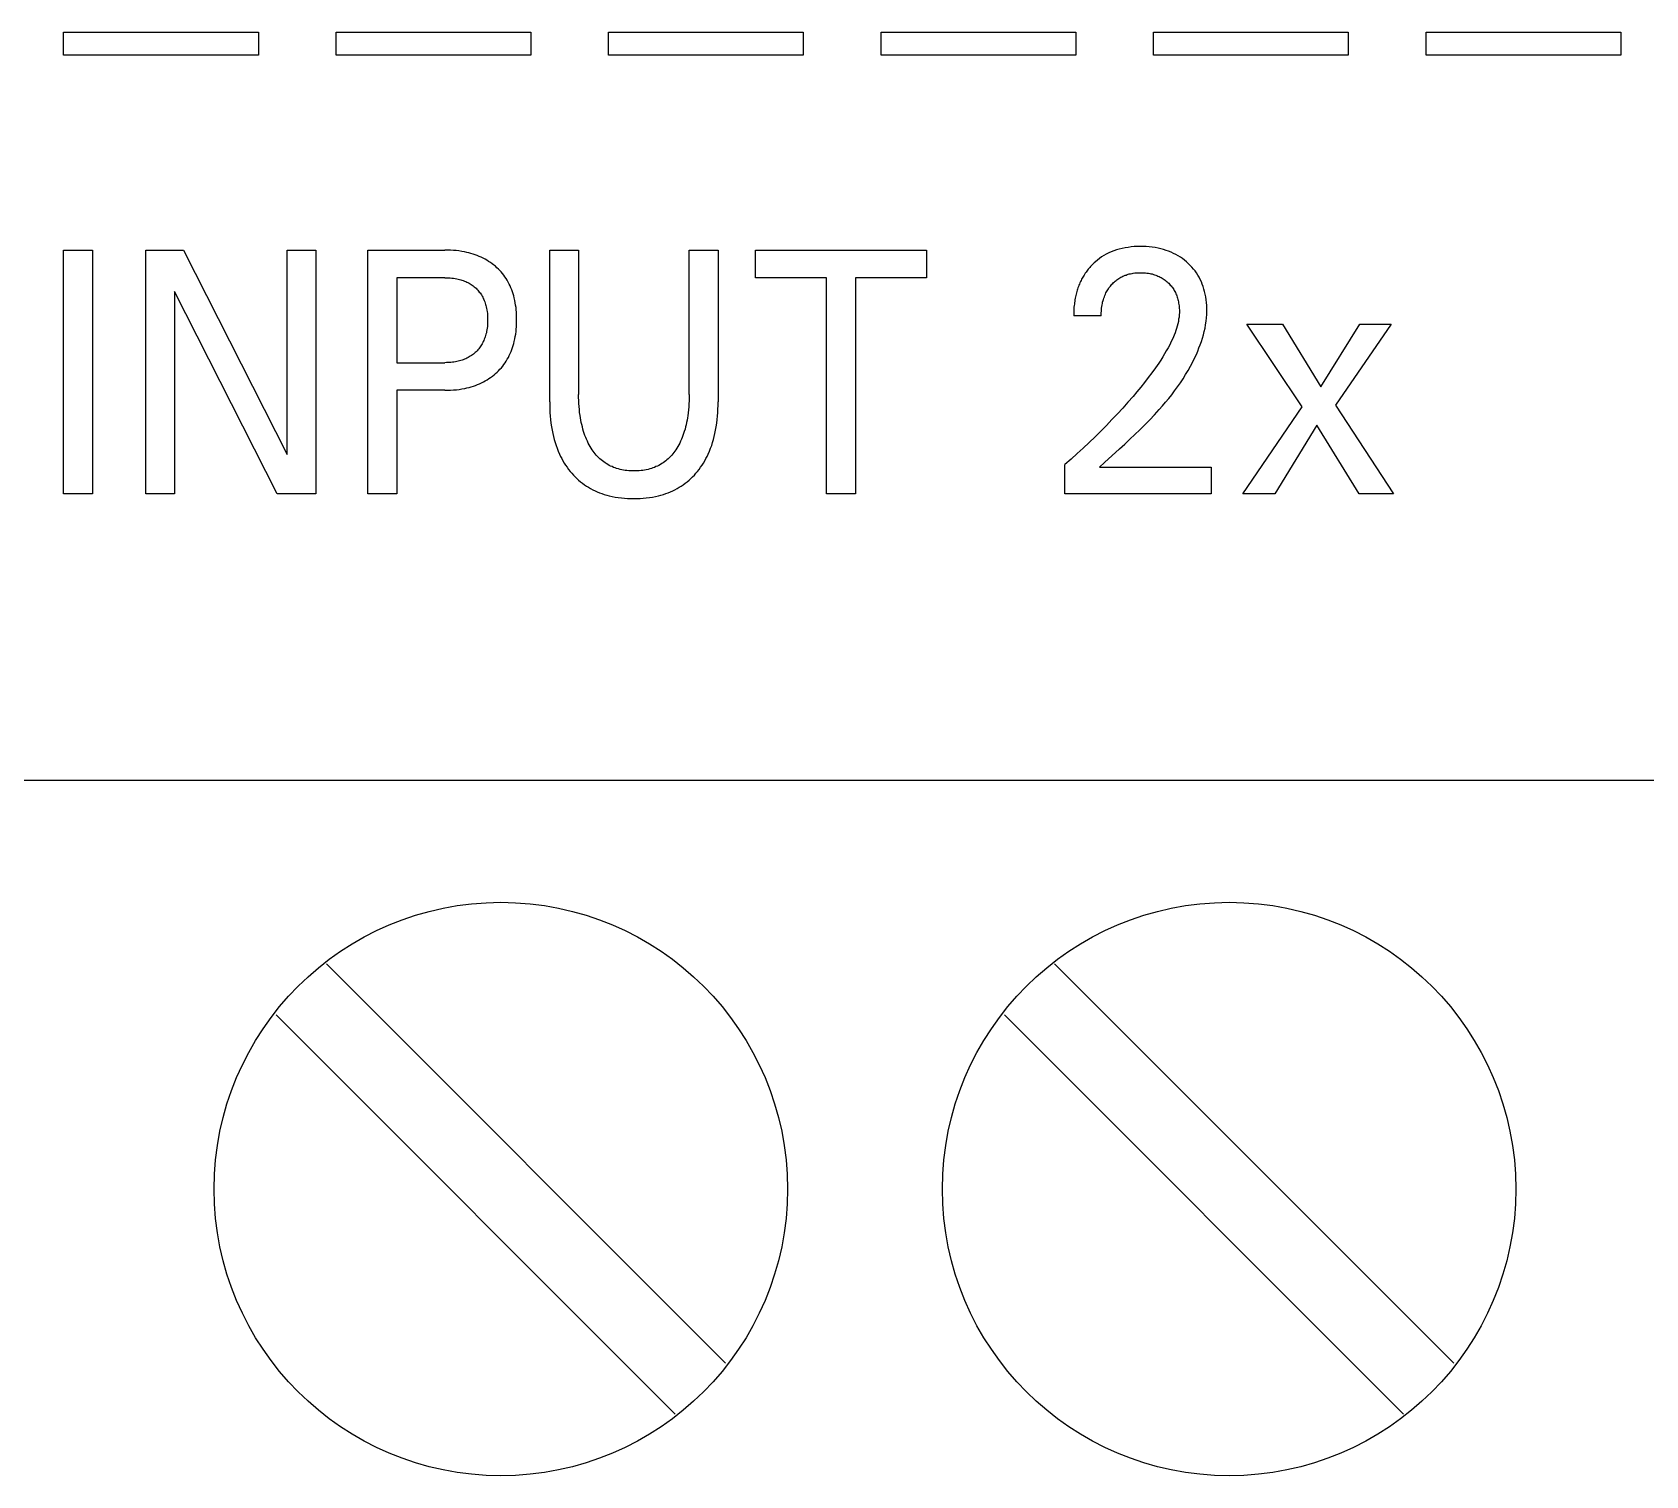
# Model space of a CAD drawing. Extents: x 0 to 420, y 0 to 297.
# Drawn here: x 145.04 to 156.3, y 177.78 to 187.85 of the extents above; entities that cross this region are included whole.
import ezdxf

# ---------------------------------------------------------------- set-up
doc = ezdxf.new("R2010")
doc.units = 0
doc.header["$LTSCALE"] = 23.1
doc.layers.add('10000_FRONT', color=7, linetype='CONTINUOUS')

msp = doc.modelspace()

# ---------------------------------------------------------------- linework, layer by layer
at = {"layer": '10000_FRONT', "color": 7, "linetype": 'CONTINUOUS'}
for p, q in [((145.262, 187.686), (145.262, 187.846)), ((145.262, 187.846), (146.621, 187.846)), ((146.621, 187.846), (146.621, 187.686)), ((147.163, 187.686), (147.163, 187.846)), ((147.163, 187.846), (148.521, 187.846)), ((148.521, 187.846), (148.521, 187.686)), ((149.064, 187.686), (149.064, 187.846)), ((149.064, 187.846), (150.422, 187.846)), ((150.422, 187.846), (150.422, 187.686)), ((150.964, 187.686), (150.964, 187.846)), ((150.964, 187.846), (152.323, 187.846)), ((152.323, 187.846), (152.323, 187.686)), ((152.865, 187.686), (152.865, 187.846)), ((152.865, 187.846), (154.223, 187.846)), ((154.223, 187.846), (154.223, 187.686)), ((154.766, 187.686), (154.766, 187.846)), ((154.766, 187.846), (156.124, 187.846)), ((156.124, 187.846), (156.124, 187.686)), ((146.621, 187.686), (145.262, 187.686)), ((148.521, 187.686), (147.163, 187.686)), ((150.422, 187.686), (149.064, 187.686)), ((152.323, 187.686), (150.964, 187.686)), ((154.223, 187.686), (152.865, 187.686)), ((156.124, 187.686), (154.766, 187.686)), ((145.262, 184.627), (145.262, 186.327)), ((145.262, 186.327), (145.464, 186.327)), ((145.464, 186.327), (145.464, 184.627)), ((145.835, 184.627), (145.835, 186.327)), ((145.835, 186.327), (146.099, 186.327)), ((146.099, 186.327), (146.821, 184.902)), ((146.821, 184.902), (146.821, 186.327)), ((146.821, 186.327), (147.022, 186.327)), ((147.022, 186.327), (147.022, 184.627)), ((147.385, 184.627), (147.385, 186.327)), ((147.385, 186.327), (147.922, 186.327)), ((147.942, 186.327), (147.922, 186.327)), ((147.962, 186.326), (147.942, 186.327)), ((147.981, 186.325), (147.962, 186.326)), ((148.001, 186.323), (147.981, 186.325)), ((148.02, 186.321), (148.001, 186.323)), ((148.04, 186.318), (148.02, 186.321)), ((148.059, 186.314), (148.04, 186.318)), ((148.074, 186.311), (148.059, 186.314)), ((148.089, 186.308), (148.074, 186.311)), ((148.104, 186.304), (148.089, 186.308)), ((148.119, 186.299), (148.104, 186.304)), ((148.133, 186.294), (148.119, 186.299)), ((148.148, 186.289), (148.133, 186.294)), ((148.162, 186.283), (148.148, 186.289)), ((148.176, 186.277), (148.162, 186.283)), ((148.189, 186.27), (148.176, 186.277)), ((148.202, 186.263), (148.189, 186.27)), ((148.214, 186.256), (148.202, 186.263)), ((148.653, 185.268), (148.653, 186.327)), ((148.653, 186.327), (148.855, 186.327)), ((148.855, 186.327), (148.855, 185.319)), ((149.626, 185.319), (149.626, 186.327)), ((149.626, 186.327), (149.827, 186.327)), ((149.827, 186.327), (149.827, 185.268)), ((150.088, 186.134), (150.088, 186.327)), ((150.088, 186.327), (151.282, 186.327)), ((151.282, 186.327), (151.282, 186.134)), ((152.488, 186.268), (152.473, 186.257)), ((152.503, 186.279), (152.488, 186.268)), ((152.519, 186.289), (152.503, 186.279)), ((152.535, 186.298), (152.519, 186.289)), ((152.552, 186.307), (152.535, 186.298)), ((152.57, 186.315), (152.552, 186.307)), ((152.588, 186.322), (152.57, 186.315)), ((152.607, 186.328), (152.588, 186.322)), ((152.626, 186.334), (152.607, 186.328)), ((152.645, 186.339), (152.626, 186.334)), ((152.666, 186.343), (152.645, 186.339)), ((152.687, 186.346), (152.666, 186.343)), ((152.708, 186.349), (152.687, 186.346)), ((152.73, 186.351), (152.708, 186.349)), ((152.751, 186.352), (152.73, 186.351)), ((152.772, 186.352), (152.751, 186.352)), ((152.793, 186.352), (152.772, 186.352)), ((152.814, 186.351), (152.793, 186.352)), ((152.835, 186.349), (152.814, 186.351)), ((152.856, 186.347), (152.835, 186.349)), ((152.876, 186.344), (152.856, 186.347)), ((152.897, 186.34), (152.876, 186.344)), ((152.915, 186.336), (152.897, 186.34)), ((152.934, 186.331), (152.915, 186.336)), ((152.952, 186.325), (152.934, 186.331)), ((152.97, 186.319), (152.952, 186.325)), ((152.988, 186.312), (152.97, 186.319)), ((153.005, 186.304), (152.988, 186.312)), ((153.021, 186.296), (153.005, 186.304)), ((153.037, 186.287), (153.021, 186.296)), ((153.053, 186.277), (153.037, 186.287)), ((153.068, 186.267), (153.053, 186.277)), ((153.082, 186.256), (153.068, 186.267)), ((148.227, 186.248), (148.214, 186.256)), ((148.239, 186.24), (148.227, 186.248)), ((148.251, 186.232), (148.239, 186.24)), ((148.262, 186.223), (148.251, 186.232)), ((148.274, 186.214), (148.262, 186.223)), ((148.284, 186.204), (148.274, 186.214)), ((148.295, 186.194), (148.284, 186.204)), ((148.305, 186.184), (148.295, 186.194)), ((148.314, 186.174), (148.305, 186.184)), ((148.323, 186.163), (148.314, 186.174)), ((148.332, 186.152), (148.323, 186.163)), ((148.341, 186.14), (148.332, 186.152)), ((152.38, 186.153), (152.376, 186.146)), ((152.385, 186.16), (152.38, 186.153)), ((152.389, 186.166), (152.385, 186.16)), ((152.394, 186.173), (152.389, 186.166)), ((152.399, 186.18), (152.394, 186.173)), ((152.404, 186.186), (152.399, 186.18)), ((152.409, 186.193), (152.404, 186.186)), ((152.414, 186.199), (152.409, 186.193)), ((152.42, 186.205), (152.414, 186.199)), ((152.425, 186.212), (152.42, 186.205)), ((152.431, 186.218), (152.425, 186.212)), ((152.436, 186.224), (152.431, 186.218)), ((152.442, 186.229), (152.436, 186.224)), ((152.451, 186.237), (152.442, 186.229)), ((152.459, 186.245), (152.451, 186.237)), ((152.473, 186.257), (152.459, 186.245)), ((152.658, 186.148), (152.666, 186.151)), ((152.666, 186.151), (152.673, 186.153)), ((152.673, 186.153), (152.681, 186.156)), ((152.681, 186.156), (152.688, 186.158)), ((152.688, 186.158), (152.696, 186.16)), ((152.696, 186.16), (152.705, 186.162)), ((152.705, 186.162), (152.715, 186.164)), ((152.715, 186.164), (152.724, 186.166)), ((152.724, 186.166), (152.734, 186.167)), ((152.734, 186.167), (152.743, 186.168)), ((152.743, 186.168), (152.753, 186.169)), ((152.753, 186.169), (152.763, 186.169)), ((152.763, 186.169), (152.772, 186.169)), ((152.772, 186.169), (152.782, 186.169)), ((152.782, 186.169), (152.791, 186.169)), ((152.791, 186.169), (152.801, 186.168)), ((152.801, 186.168), (152.81, 186.167)), ((152.81, 186.167), (152.819, 186.166)), ((152.819, 186.166), (152.829, 186.165)), ((152.829, 186.165), (152.838, 186.163)), ((152.838, 186.163), (152.847, 186.162)), ((152.847, 186.162), (152.855, 186.16)), ((152.855, 186.16), (152.864, 186.157)), ((152.864, 186.157), (152.872, 186.155)), ((152.872, 186.155), (152.88, 186.152)), ((152.88, 186.152), (152.888, 186.149)), ((152.888, 186.149), (152.896, 186.146)), ((153.096, 186.244), (153.082, 186.256)), ((153.109, 186.232), (153.096, 186.244)), ((153.121, 186.22), (153.109, 186.232)), ((153.133, 186.208), (153.121, 186.22)), ((153.144, 186.194), (153.133, 186.208)), ((153.155, 186.181), (153.144, 186.194)), ((153.165, 186.167), (153.155, 186.181)), ((153.174, 186.152), (153.165, 186.167)), ((153.183, 186.137), (153.174, 186.152)), ((146.037, 186.037), (146.037, 184.627)), ((146.751, 184.627), (146.037, 186.037)), ((147.587, 186.134), (147.587, 185.541)), ((147.922, 186.134), (147.587, 186.134)), ((147.922, 186.134), (147.934, 186.134)), ((147.934, 186.134), (147.946, 186.134)), ((147.946, 186.134), (147.958, 186.133)), ((147.958, 186.133), (147.97, 186.132)), ((147.97, 186.132), (147.982, 186.13)), ((147.982, 186.13), (147.993, 186.129)), ((147.993, 186.129), (148.005, 186.127)), ((148.005, 186.127), (148.014, 186.125)), ((148.014, 186.125), (148.023, 186.122)), ((148.023, 186.122), (148.032, 186.12)), ((148.032, 186.12), (148.041, 186.117)), ((148.041, 186.117), (148.05, 186.114)), ((148.05, 186.114), (148.058, 186.111)), ((148.058, 186.111), (148.067, 186.108)), ((148.067, 186.108), (148.075, 186.104)), ((148.075, 186.104), (148.083, 186.1)), ((148.083, 186.1), (148.091, 186.096)), ((148.091, 186.096), (148.098, 186.091)), ((148.098, 186.091), (148.106, 186.087)), ((148.106, 186.087), (148.113, 186.082)), ((148.113, 186.082), (148.12, 186.077)), ((148.12, 186.077), (148.127, 186.071)), ((148.127, 186.071), (148.133, 186.066)), ((148.133, 186.066), (148.139, 186.06)), ((148.139, 186.06), (148.145, 186.054)), ((148.145, 186.054), (148.151, 186.048)), ((148.151, 186.048), (148.157, 186.041)), ((148.157, 186.041), (148.162, 186.034)), ((148.349, 186.128), (148.341, 186.14)), ((148.356, 186.116), (148.349, 186.128)), ((148.364, 186.103), (148.356, 186.116)), ((148.371, 186.09), (148.364, 186.103)), ((148.377, 186.077), (148.371, 186.09)), ((148.383, 186.063), (148.377, 186.077)), ((148.388, 186.049), (148.383, 186.063)), ((148.393, 186.035), (148.388, 186.049)), ((148.398, 186.021), (148.393, 186.035)), ((150.584, 186.134), (150.088, 186.134)), ((150.584, 184.627), (150.584, 186.134)), ((150.786, 186.134), (150.786, 184.627)), ((151.282, 186.134), (150.786, 186.134)), ((152.33, 186.038), (152.327, 186.029)), ((152.332, 186.047), (152.33, 186.038)), ((152.335, 186.055), (152.332, 186.047)), ((152.338, 186.064), (152.335, 186.055)), ((152.341, 186.073), (152.338, 186.064)), ((152.344, 186.081), (152.341, 186.073)), ((152.348, 186.09), (152.344, 186.081)), ((152.351, 186.098), (152.348, 186.09)), ((152.355, 186.107), (152.351, 186.098)), ((152.359, 186.115), (152.355, 186.107)), ((152.363, 186.123), (152.359, 186.115)), ((152.368, 186.131), (152.363, 186.123)), ((152.372, 186.139), (152.368, 186.131)), ((152.376, 186.146), (152.372, 186.139)), ((152.533, 186.028), (152.537, 186.035)), ((152.537, 186.035), (152.541, 186.042)), ((152.541, 186.042), (152.545, 186.049)), ((152.545, 186.049), (152.55, 186.056)), ((152.55, 186.056), (152.554, 186.063)), ((152.554, 186.063), (152.559, 186.07)), ((152.559, 186.07), (152.564, 186.076)), ((152.564, 186.076), (152.569, 186.082)), ((152.569, 186.082), (152.575, 186.088)), ((152.575, 186.088), (152.58, 186.094)), ((152.58, 186.094), (152.586, 186.1)), ((152.586, 186.1), (152.592, 186.105)), ((152.592, 186.105), (152.598, 186.11)), ((152.598, 186.11), (152.604, 186.115)), ((152.604, 186.115), (152.61, 186.12)), ((152.61, 186.12), (152.617, 186.125)), ((152.617, 186.125), (152.623, 186.129)), ((152.623, 186.129), (152.63, 186.133)), ((152.63, 186.133), (152.637, 186.137)), ((152.637, 186.137), (152.644, 186.141)), ((152.644, 186.141), (152.651, 186.144)), ((152.651, 186.144), (152.658, 186.148)), ((152.896, 186.146), (152.904, 186.142)), ((152.904, 186.142), (152.911, 186.139)), ((152.911, 186.139), (152.919, 186.135)), ((152.919, 186.135), (152.926, 186.131)), ((152.926, 186.131), (152.933, 186.126)), ((152.933, 186.126), (152.94, 186.121)), ((152.94, 186.121), (152.946, 186.117)), ((152.946, 186.117), (152.953, 186.111)), ((152.953, 186.111), (152.959, 186.106)), ((152.959, 186.106), (152.965, 186.1)), ((152.965, 186.1), (152.971, 186.095)), ((152.971, 186.095), (152.977, 186.089)), ((152.977, 186.089), (152.982, 186.083)), ((152.982, 186.083), (152.987, 186.077)), ((152.987, 186.077), (152.992, 186.071)), ((152.992, 186.071), (152.997, 186.065)), ((152.997, 186.065), (153.001, 186.058)), ((153.001, 186.058), (153.006, 186.051)), ((153.006, 186.051), (153.01, 186.045)), ((153.01, 186.045), (153.013, 186.037)), ((153.013, 186.037), (153.017, 186.03)), ((153.191, 186.121), (153.183, 186.137)), ((153.199, 186.105), (153.191, 186.121)), ((153.205, 186.089), (153.199, 186.105)), ((153.211, 186.072), (153.205, 186.089)), ((153.216, 186.055), (153.211, 186.072)), ((153.221, 186.038), (153.216, 186.055)), ((153.226, 186.019), (153.221, 186.038)), ((148.162, 186.034), (148.167, 186.028)), ((148.167, 186.028), (148.172, 186.021)), ((148.172, 186.021), (148.177, 186.014)), ((148.177, 186.014), (148.181, 186.006)), ((148.181, 186.006), (148.186, 185.998)), ((148.186, 185.998), (148.19, 185.99)), ((148.19, 185.99), (148.194, 185.982)), ((148.194, 185.982), (148.197, 185.974)), ((148.197, 185.974), (148.2, 185.966)), ((148.2, 185.966), (148.203, 185.957)), ((148.203, 185.957), (148.206, 185.948)), ((148.206, 185.948), (148.208, 185.94)), ((148.208, 185.94), (148.21, 185.931)), ((148.21, 185.931), (148.213, 185.92)), ((148.402, 186.007), (148.398, 186.021)), ((148.406, 185.993), (148.402, 186.007)), ((148.41, 185.976), (148.406, 185.993)), ((148.413, 185.96), (148.41, 185.976)), ((148.415, 185.943), (148.413, 185.96)), ((148.418, 185.926), (148.415, 185.943)), ((148.419, 185.91), (148.418, 185.926)), ((152.311, 185.94), (152.31, 185.929)), ((152.31, 185.929), (152.31, 185.919)), ((152.313, 185.95), (152.311, 185.94)), ((152.314, 185.96), (152.313, 185.95)), ((152.315, 185.97), (152.314, 185.96)), ((152.317, 185.98), (152.315, 185.97)), ((152.319, 185.991), (152.317, 185.98)), ((152.321, 186.001), (152.319, 185.991)), ((152.323, 186.011), (152.321, 186.001)), ((152.325, 186.02), (152.323, 186.011)), ((152.327, 186.029), (152.325, 186.02)), ((152.503, 185.922), (152.504, 185.933)), ((152.504, 185.933), (152.506, 185.944)), ((152.506, 185.944), (152.508, 185.955)), ((152.508, 185.955), (152.51, 185.964)), ((152.51, 185.964), (152.513, 185.974)), ((152.513, 185.974), (152.515, 185.983)), ((152.515, 185.983), (152.518, 185.992)), ((152.518, 185.992), (152.522, 186.001)), ((152.522, 186.001), (152.525, 186.01)), ((152.525, 186.01), (152.529, 186.019)), ((152.529, 186.019), (152.533, 186.028)), ((153.017, 186.03), (153.021, 186.022)), ((153.021, 186.022), (153.024, 186.015)), ((153.024, 186.015), (153.027, 186.007)), ((153.027, 186.007), (153.029, 185.999)), ((153.029, 185.999), (153.032, 185.991)), ((153.032, 185.991), (153.034, 185.983)), ((153.034, 185.983), (153.036, 185.975)), ((153.036, 185.975), (153.038, 185.966)), ((153.038, 185.966), (153.04, 185.957)), ((153.04, 185.957), (153.041, 185.948)), ((153.041, 185.948), (153.043, 185.938)), ((153.043, 185.938), (153.044, 185.929)), ((153.044, 185.929), (153.044, 185.92)), ((153.229, 186), (153.226, 186.019)), ((153.232, 185.98), (153.229, 186)), ((153.234, 185.961), (153.232, 185.98)), ((153.236, 185.941), (153.234, 185.961)), ((153.237, 185.921), (153.236, 185.941)), ((148.213, 185.92), (148.215, 185.909)), ((148.215, 185.909), (148.217, 185.897)), ((148.217, 185.897), (148.218, 185.886)), ((148.218, 185.886), (148.219, 185.875)), ((148.219, 185.875), (148.22, 185.863)), ((148.22, 185.817), (148.219, 185.806)), ((148.22, 185.863), (148.22, 185.852)), ((148.22, 185.852), (148.22, 185.84)), ((148.22, 185.84), (148.22, 185.829)), ((148.22, 185.829), (148.22, 185.817)), ((148.421, 185.893), (148.419, 185.91)), ((148.422, 185.876), (148.421, 185.893)), ((148.422, 185.859), (148.422, 185.876)), ((148.422, 185.843), (148.422, 185.859)), ((148.422, 185.826), (148.422, 185.843)), ((148.422, 185.809), (148.422, 185.826)), ((152.309, 185.899), (152.308, 185.888)), ((152.308, 185.888), (152.308, 185.878)), ((152.308, 185.878), (152.308, 185.868)), ((152.5, 185.868), (152.308, 185.868)), ((152.31, 185.919), (152.309, 185.909)), ((152.309, 185.909), (152.309, 185.899)), ((152.5, 185.89), (152.501, 185.9)), ((152.5, 185.879), (152.5, 185.89)), ((152.5, 185.868), (152.5, 185.879)), ((152.501, 185.9), (152.502, 185.911)), ((152.502, 185.911), (152.503, 185.922)), ((153.034, 185.812), (153.03, 185.796)), ((153.038, 185.828), (153.034, 185.812)), ((153.04, 185.844), (153.038, 185.828)), ((153.043, 185.86), (153.04, 185.844)), ((153.044, 185.876), (153.043, 185.86)), ((153.044, 185.92), (153.045, 185.911)), ((153.045, 185.892), (153.044, 185.876)), ((153.045, 185.911), (153.045, 185.901)), ((153.045, 185.901), (153.045, 185.892)), ((153.228, 185.806), (153.232, 185.83)), ((153.232, 185.83), (153.234, 185.854)), ((153.234, 185.854), (153.236, 185.878)), ((153.236, 185.878), (153.237, 185.902)), ((153.237, 185.902), (153.237, 185.921)), ((153.902, 185.233), (153.516, 185.811)), ((153.516, 185.811), (153.765, 185.811)), ((153.765, 185.811), (154.032, 185.374)), ((154.032, 185.374), (154.304, 185.811)), ((154.522, 185.811), (154.135, 185.244)), ((154.304, 185.811), (154.522, 185.811)), ((148.197, 185.705), (148.194, 185.697)), ((148.201, 185.714), (148.197, 185.705)), ((148.203, 185.722), (148.201, 185.714)), ((148.206, 185.731), (148.203, 185.722)), ((148.208, 185.74), (148.206, 185.731)), ((148.211, 185.749), (148.208, 185.74)), ((148.213, 185.76), (148.211, 185.749)), ((148.215, 185.771), (148.213, 185.76)), ((148.217, 185.783), (148.215, 185.771)), ((148.218, 185.794), (148.217, 185.783)), ((148.219, 185.806), (148.218, 185.794)), ((148.406, 185.69), (148.41, 185.707)), ((148.41, 185.707), (148.413, 185.724)), ((148.413, 185.724), (148.416, 185.741)), ((148.416, 185.741), (148.418, 185.758)), ((148.418, 185.758), (148.42, 185.774)), ((148.42, 185.774), (148.421, 185.791)), ((148.421, 185.791), (148.422, 185.809)), ((152.999, 185.711), (152.989, 185.689)), ((153.009, 185.734), (152.999, 185.711)), ((153.015, 185.75), (153.009, 185.734)), ((153.02, 185.765), (153.015, 185.75)), ((153.025, 185.78), (153.02, 185.765)), ((153.03, 185.796), (153.025, 185.78)), ((153.199, 185.689), (153.206, 185.712)), ((153.206, 185.712), (153.213, 185.736)), ((153.213, 185.736), (153.219, 185.759)), ((153.219, 185.759), (153.224, 185.783)), ((153.224, 185.783), (153.228, 185.806)), ((148.099, 185.586), (148.092, 185.581)), ((148.107, 185.591), (148.099, 185.586)), ((148.114, 185.596), (148.107, 185.591)), ((148.121, 185.601), (148.114, 185.596)), ((148.128, 185.607), (148.121, 185.601)), ((148.134, 185.613), (148.128, 185.607)), ((148.14, 185.618), (148.134, 185.613)), ((148.146, 185.625), (148.14, 185.618)), ((148.152, 185.631), (148.146, 185.625)), ((148.158, 185.637), (148.152, 185.631)), ((148.163, 185.644), (148.158, 185.637)), ((148.168, 185.651), (148.163, 185.644)), ((148.173, 185.658), (148.168, 185.651)), ((148.178, 185.665), (148.173, 185.658)), ((148.182, 185.673), (148.178, 185.665)), ((148.186, 185.681), (148.182, 185.673)), ((148.19, 185.689), (148.186, 185.681)), ((148.194, 185.697), (148.19, 185.689)), ((148.365, 185.578), (148.371, 185.591)), ((148.371, 185.591), (148.378, 185.605)), ((148.378, 185.605), (148.384, 185.619)), ((148.384, 185.619), (148.389, 185.633)), ((148.389, 185.633), (148.394, 185.647)), ((148.394, 185.647), (148.398, 185.661)), ((148.398, 185.661), (148.402, 185.676)), ((148.402, 185.676), (148.406, 185.69)), ((152.942, 185.602), (152.929, 185.581)), ((152.954, 185.623), (152.942, 185.602)), ((152.967, 185.645), (152.954, 185.623)), ((152.978, 185.667), (152.967, 185.645)), ((152.989, 185.689), (152.978, 185.667)), ((153.154, 185.577), (153.164, 185.599)), ((153.164, 185.599), (153.173, 185.621)), ((153.173, 185.621), (153.182, 185.644)), ((153.182, 185.644), (153.191, 185.667)), ((153.191, 185.667), (153.199, 185.689)), ((147.587, 185.541), (147.922, 185.541)), ((147.933, 185.542), (147.922, 185.541)), ((147.943, 185.542), (147.933, 185.542)), ((147.954, 185.542), (147.943, 185.542)), ((147.964, 185.543), (147.954, 185.542)), ((147.975, 185.544), (147.964, 185.543)), ((147.985, 185.546), (147.975, 185.544)), ((147.995, 185.547), (147.985, 185.546)), ((148.006, 185.549), (147.995, 185.547)), ((148.015, 185.551), (148.006, 185.549)), ((148.024, 185.554), (148.015, 185.551)), ((148.033, 185.556), (148.024, 185.554)), ((148.042, 185.559), (148.033, 185.556)), ((148.05, 185.562), (148.042, 185.559)), ((148.059, 185.565), (148.05, 185.562)), ((148.068, 185.569), (148.059, 185.565)), ((148.076, 185.573), (148.068, 185.569)), ((148.084, 185.577), (148.076, 185.573)), ((148.092, 185.581), (148.084, 185.577)), ((148.276, 185.466), (148.286, 185.475)), ((148.286, 185.475), (148.296, 185.485)), ((148.296, 185.485), (148.306, 185.496)), ((148.306, 185.496), (148.316, 185.506)), ((148.316, 185.506), (148.325, 185.517)), ((148.325, 185.517), (148.334, 185.529)), ((148.334, 185.529), (148.342, 185.541)), ((148.342, 185.541), (148.35, 185.552)), ((148.35, 185.552), (148.357, 185.565)), ((148.357, 185.565), (148.365, 185.578)), ((152.878, 185.505), (152.853, 185.471)), ((152.901, 185.539), (152.878, 185.505)), ((152.915, 185.56), (152.901, 185.539)), ((152.929, 185.581), (152.915, 185.56)), ((153.089, 185.458), (153.106, 185.487)), ((153.106, 185.487), (153.123, 185.516)), ((153.123, 185.516), (153.139, 185.547)), ((153.139, 185.547), (153.154, 185.577)), ((148.041, 185.358), (148.06, 185.362)), ((148.06, 185.362), (148.076, 185.365)), ((148.076, 185.365), (148.091, 185.369)), ((148.091, 185.369), (148.106, 185.373)), ((148.106, 185.373), (148.121, 185.377)), ((148.121, 185.377), (148.135, 185.383)), ((148.135, 185.383), (148.15, 185.388)), ((148.15, 185.388), (148.164, 185.394)), ((148.164, 185.394), (148.178, 185.401)), ((148.178, 185.401), (148.191, 185.407)), ((148.191, 185.407), (148.204, 185.414)), ((148.204, 185.414), (148.217, 185.422)), ((148.217, 185.422), (148.229, 185.43)), ((148.229, 185.43), (148.241, 185.438)), ((148.241, 185.438), (148.253, 185.447)), ((148.253, 185.447), (148.265, 185.456)), ((148.265, 185.456), (148.276, 185.466)), ((152.776, 185.371), (152.749, 185.339)), ((152.802, 185.404), (152.776, 185.371)), ((152.828, 185.437), (152.802, 185.404)), ((152.853, 185.471), (152.828, 185.437)), ((153.012, 185.345), (153.032, 185.373)), ((153.032, 185.373), (153.052, 185.401)), ((153.052, 185.401), (153.071, 185.429)), ((153.071, 185.429), (153.089, 185.458)), ((147.587, 185.349), (147.587, 184.627)), ((147.922, 185.349), (147.587, 185.349)), ((147.922, 185.349), (147.942, 185.349)), ((147.942, 185.349), (147.962, 185.35)), ((147.962, 185.35), (147.982, 185.351)), ((147.982, 185.351), (148.002, 185.353)), ((148.002, 185.353), (148.021, 185.355)), ((148.021, 185.355), (148.041, 185.358)), ((148.653, 185.268), (148.653, 185.243)), ((148.855, 185.298), (148.855, 185.319)), ((148.856, 185.277), (148.855, 185.298)), ((148.857, 185.256), (148.856, 185.277)), ((148.858, 185.235), (148.857, 185.256)), ((149.624, 185.255), (149.623, 185.234)), ((149.625, 185.276), (149.624, 185.255)), ((149.626, 185.297), (149.625, 185.276)), ((149.626, 185.319), (149.626, 185.297)), ((149.827, 185.243), (149.827, 185.268)), ((152.686, 185.265), (152.65, 185.224)), ((152.722, 185.306), (152.686, 185.265)), ((152.749, 185.339), (152.722, 185.306)), ((152.927, 185.24), (152.949, 185.266)), ((152.949, 185.266), (152.971, 185.292)), ((152.971, 185.292), (152.992, 185.318)), ((152.992, 185.318), (153.012, 185.345)), ((148.653, 185.243), (148.654, 185.218)), ((148.654, 185.218), (148.655, 185.193)), ((148.655, 185.193), (148.657, 185.168)), ((148.657, 185.168), (148.659, 185.144)), ((148.659, 185.144), (148.662, 185.119)), ((148.86, 185.214), (148.858, 185.235)), ((148.862, 185.193), (148.86, 185.214)), ((148.865, 185.172), (148.862, 185.193)), ((148.868, 185.156), (148.865, 185.172)), ((148.87, 185.14), (148.868, 185.156)), ((148.873, 185.124), (148.87, 185.14)), ((149.611, 185.14), (149.608, 185.124)), ((149.614, 185.156), (149.611, 185.14)), ((149.616, 185.171), (149.614, 185.156)), ((149.619, 185.192), (149.616, 185.171)), ((149.621, 185.213), (149.619, 185.192)), ((149.623, 185.234), (149.621, 185.213)), ((149.818, 185.119), (149.821, 185.144)), ((149.821, 185.144), (149.823, 185.168)), ((149.823, 185.168), (149.825, 185.193)), ((149.825, 185.193), (149.826, 185.218)), ((149.826, 185.218), (149.827, 185.243)), ((152.575, 185.144), (152.536, 185.103)), ((152.613, 185.184), (152.575, 185.144)), ((152.65, 185.224), (152.613, 185.184)), ((152.804, 185.108), (152.838, 185.143)), ((152.838, 185.143), (152.871, 185.178)), ((152.871, 185.178), (152.904, 185.214)), ((152.904, 185.214), (152.927, 185.24)), ((153.487, 184.627), (153.902, 185.233)), ((154.135, 185.244), (154.539, 184.627)), ((148.662, 185.119), (148.666, 185.094)), ((148.666, 185.094), (148.67, 185.07)), ((148.67, 185.07), (148.674, 185.048)), ((148.674, 185.048), (148.679, 185.027)), ((148.679, 185.027), (148.685, 185.006)), ((148.877, 185.109), (148.873, 185.124)), ((148.881, 185.093), (148.877, 185.109)), ((148.885, 185.078), (148.881, 185.093)), ((148.889, 185.062), (148.885, 185.078)), ((148.894, 185.047), (148.889, 185.062)), ((148.899, 185.034), (148.894, 185.047)), ((148.904, 185.02), (148.899, 185.034)), ((149.582, 185.033), (149.577, 185.02)), ((149.587, 185.047), (149.582, 185.033)), ((149.592, 185.062), (149.587, 185.047)), ((149.597, 185.077), (149.592, 185.062)), ((149.601, 185.093), (149.597, 185.077)), ((149.604, 185.108), (149.601, 185.093)), ((149.608, 185.124), (149.604, 185.108)), ((149.795, 185.006), (149.801, 185.027)), ((149.801, 185.027), (149.806, 185.048)), ((149.806, 185.048), (149.81, 185.07)), ((149.81, 185.07), (149.814, 185.094)), ((149.814, 185.094), (149.818, 185.119)), ((152.457, 185.024), (152.417, 184.985)), ((152.497, 185.064), (152.457, 185.024)), ((152.536, 185.103), (152.497, 185.064)), ((152.699, 185.007), (152.734, 185.041)), ((152.734, 185.041), (152.769, 185.074)), ((152.769, 185.074), (152.804, 185.108)), ((154.003, 185.106), (153.71, 184.627)), ((154.299, 184.627), (154.003, 185.106)), ((148.685, 185.006), (148.691, 184.985)), ((148.691, 184.985), (148.697, 184.964)), ((148.697, 184.964), (148.705, 184.944)), ((148.705, 184.944), (148.713, 184.924)), ((148.713, 184.924), (148.721, 184.904)), ((148.91, 185.007), (148.904, 185.02)), ((148.916, 184.994), (148.91, 185.007)), ((148.922, 184.981), (148.916, 184.994)), ((148.929, 184.969), (148.922, 184.981)), ((148.936, 184.956), (148.929, 184.969)), ((148.943, 184.944), (148.936, 184.956)), ((148.95, 184.934), (148.943, 184.944)), ((148.957, 184.924), (148.95, 184.934)), ((148.964, 184.915), (148.957, 184.924)), ((148.971, 184.906), (148.964, 184.915)), ((149.519, 184.915), (149.511, 184.906)), ((149.526, 184.924), (149.519, 184.915)), ((149.532, 184.934), (149.526, 184.924)), ((149.539, 184.944), (149.532, 184.934)), ((149.546, 184.956), (149.539, 184.944)), ((149.553, 184.968), (149.546, 184.956)), ((149.56, 184.981), (149.553, 184.968)), ((149.566, 184.994), (149.56, 184.981)), ((149.572, 185.007), (149.566, 184.994)), ((149.577, 185.02), (149.572, 185.007)), ((149.759, 184.904), (149.767, 184.924)), ((149.767, 184.924), (149.775, 184.944)), ((149.775, 184.944), (149.783, 184.964)), ((149.783, 184.964), (149.789, 184.985)), ((149.789, 184.985), (149.795, 185.006)), ((152.375, 184.946), (152.333, 184.907)), ((152.417, 184.985), (152.375, 184.946)), ((152.523, 184.845), (152.628, 184.941)), ((152.628, 184.941), (152.664, 184.974)), ((152.664, 184.974), (152.699, 185.007)), ((148.721, 184.904), (148.729, 184.888)), ((148.729, 184.888), (148.737, 184.872)), ((148.737, 184.872), (148.745, 184.856)), ((148.745, 184.856), (148.754, 184.841)), ((148.754, 184.841), (148.764, 184.826)), ((148.764, 184.826), (148.774, 184.812)), ((148.774, 184.812), (148.784, 184.797)), ((148.784, 184.797), (148.795, 184.783)), ((148.978, 184.897), (148.971, 184.906)), ((148.986, 184.888), (148.978, 184.897)), ((148.994, 184.88), (148.986, 184.888)), ((149.003, 184.871), (148.994, 184.88)), ((149.012, 184.864), (149.003, 184.871)), ((149.021, 184.856), (149.012, 184.864)), ((149.03, 184.849), (149.021, 184.856)), ((149.039, 184.843), (149.03, 184.849)), ((149.048, 184.837), (149.039, 184.843)), ((149.058, 184.831), (149.048, 184.837)), ((149.068, 184.825), (149.058, 184.831)), ((149.078, 184.82), (149.068, 184.825)), ((149.088, 184.816), (149.078, 184.82)), ((149.099, 184.811), (149.088, 184.816)), ((149.109, 184.807), (149.099, 184.811)), ((149.12, 184.804), (149.109, 184.807)), ((149.132, 184.8), (149.12, 184.804)), ((149.144, 184.797), (149.132, 184.8)), ((149.351, 184.8), (149.339, 184.797)), ((149.363, 184.804), (149.351, 184.8)), ((149.373, 184.807), (149.363, 184.804)), ((149.384, 184.811), (149.373, 184.807)), ((149.394, 184.816), (149.384, 184.811)), ((149.405, 184.82), (149.394, 184.816)), ((149.415, 184.825), (149.405, 184.82)), ((149.425, 184.831), (149.415, 184.825)), ((149.434, 184.837), (149.425, 184.831)), ((149.444, 184.843), (149.434, 184.837)), ((149.453, 184.849), (149.444, 184.843)), ((149.462, 184.856), (149.453, 184.849)), ((149.471, 184.864), (149.462, 184.856)), ((149.48, 184.871), (149.471, 184.864)), ((149.488, 184.88), (149.48, 184.871)), ((149.496, 184.888), (149.488, 184.88)), ((149.504, 184.897), (149.496, 184.888)), ((149.511, 184.906), (149.504, 184.897)), ((149.685, 184.783), (149.696, 184.797)), ((149.696, 184.797), (149.706, 184.812)), ((149.706, 184.812), (149.716, 184.826)), ((149.716, 184.826), (149.726, 184.841)), ((149.726, 184.841), (149.735, 184.856)), ((149.735, 184.856), (149.743, 184.872)), ((149.743, 184.872), (149.751, 184.888)), ((149.751, 184.888), (149.759, 184.904)), ((152.29, 184.868), (152.247, 184.831)), ((152.247, 184.627), (152.247, 184.831)), ((152.333, 184.907), (152.29, 184.868)), ((152.488, 184.813), (152.523, 184.845)), ((152.488, 184.813), (153.267, 184.813)), ((153.267, 184.813), (153.267, 184.627)), ((148.795, 184.783), (148.807, 184.77)), ((148.807, 184.77), (148.818, 184.757)), ((148.818, 184.757), (148.83, 184.745)), ((148.83, 184.745), (148.842, 184.733)), ((148.842, 184.733), (148.855, 184.722)), ((148.855, 184.722), (148.868, 184.711)), ((148.868, 184.711), (148.881, 184.7)), ((148.881, 184.7), (148.895, 184.69)), ((148.895, 184.69), (148.909, 184.681)), ((149.156, 184.794), (149.144, 184.797)), ((149.168, 184.792), (149.156, 184.794)), ((149.18, 184.79), (149.168, 184.792)), ((149.192, 184.789), (149.18, 184.79)), ((149.204, 184.787), (149.192, 184.789)), ((149.216, 184.787), (149.204, 184.787)), ((149.229, 184.786), (149.216, 184.787)), ((149.241, 184.786), (149.229, 184.786)), ((149.253, 184.786), (149.241, 184.786)), ((149.266, 184.787), (149.253, 184.786)), ((149.278, 184.787), (149.266, 184.787)), ((149.29, 184.789), (149.278, 184.787)), ((149.303, 184.79), (149.29, 184.789)), ((149.315, 184.792), (149.303, 184.79)), ((149.327, 184.794), (149.315, 184.792)), ((149.339, 184.797), (149.327, 184.794)), ((149.571, 184.681), (149.585, 184.69)), ((149.585, 184.69), (149.599, 184.7)), ((149.599, 184.7), (149.613, 184.711)), ((149.613, 184.711), (149.625, 184.722)), ((149.625, 184.722), (149.638, 184.733)), ((149.638, 184.733), (149.65, 184.745)), ((149.65, 184.745), (149.662, 184.757)), ((149.662, 184.757), (149.673, 184.77)), ((149.673, 184.77), (149.685, 184.783)), ((145.464, 184.627), (145.262, 184.627)), ((146.037, 184.627), (145.835, 184.627)), ((147.022, 184.627), (146.751, 184.627)), ((147.587, 184.627), (147.385, 184.627)), ((148.909, 184.681), (148.923, 184.672)), ((148.923, 184.672), (148.938, 184.663)), ((148.938, 184.663), (148.953, 184.655)), ((148.953, 184.655), (148.969, 184.647)), ((148.969, 184.647), (148.985, 184.64)), ((148.985, 184.64), (149.001, 184.634)), ((149.001, 184.634), (149.017, 184.628)), ((149.017, 184.628), (149.034, 184.622)), ((149.034, 184.622), (149.051, 184.617)), ((149.051, 184.617), (149.067, 184.613)), ((149.067, 184.613), (149.089, 184.608)), ((149.089, 184.608), (149.11, 184.604)), ((149.11, 184.604), (149.131, 184.6)), ((149.131, 184.6), (149.153, 184.598)), ((149.153, 184.598), (149.175, 184.596)), ((149.175, 184.596), (149.196, 184.594)), ((149.196, 184.594), (149.218, 184.594)), ((149.218, 184.594), (149.24, 184.593)), ((149.24, 184.593), (149.262, 184.594)), ((149.262, 184.594), (149.284, 184.594)), ((149.284, 184.594), (149.305, 184.596)), ((149.305, 184.596), (149.327, 184.598)), ((149.327, 184.598), (149.349, 184.6)), ((149.349, 184.6), (149.37, 184.604)), ((149.37, 184.604), (149.391, 184.608)), ((149.391, 184.608), (149.413, 184.613)), ((149.413, 184.613), (149.429, 184.617)), ((149.429, 184.617), (149.446, 184.622)), ((149.446, 184.622), (149.463, 184.628)), ((149.463, 184.628), (149.479, 184.634)), ((149.479, 184.634), (149.495, 184.64)), ((149.495, 184.64), (149.511, 184.647)), ((149.511, 184.647), (149.527, 184.655)), ((149.527, 184.655), (149.542, 184.663)), ((149.542, 184.663), (149.557, 184.672)), ((149.557, 184.672), (149.571, 184.681)), ((150.786, 184.627), (150.584, 184.627)), ((153.267, 184.627), (152.247, 184.627)), ((153.71, 184.627), (153.487, 184.627)), ((154.539, 184.627), (154.299, 184.627)), ((177.762, 182.627), (144.262, 182.627)), ((149.88, 178.563), (147.095, 181.348)), ((154.96, 178.563), (152.175, 181.348)), ((146.745, 180.991), (149.529, 178.206)), ((151.825, 180.991), (154.609, 178.206))]:
    msp.add_line(p, q, dxfattribs=at)
for centre in [(148.312, 179.777), (153.392, 179.777)]:
    msp.add_circle(centre, 2, dxfattribs=at)

doc.saveas('drawing.dxf')
